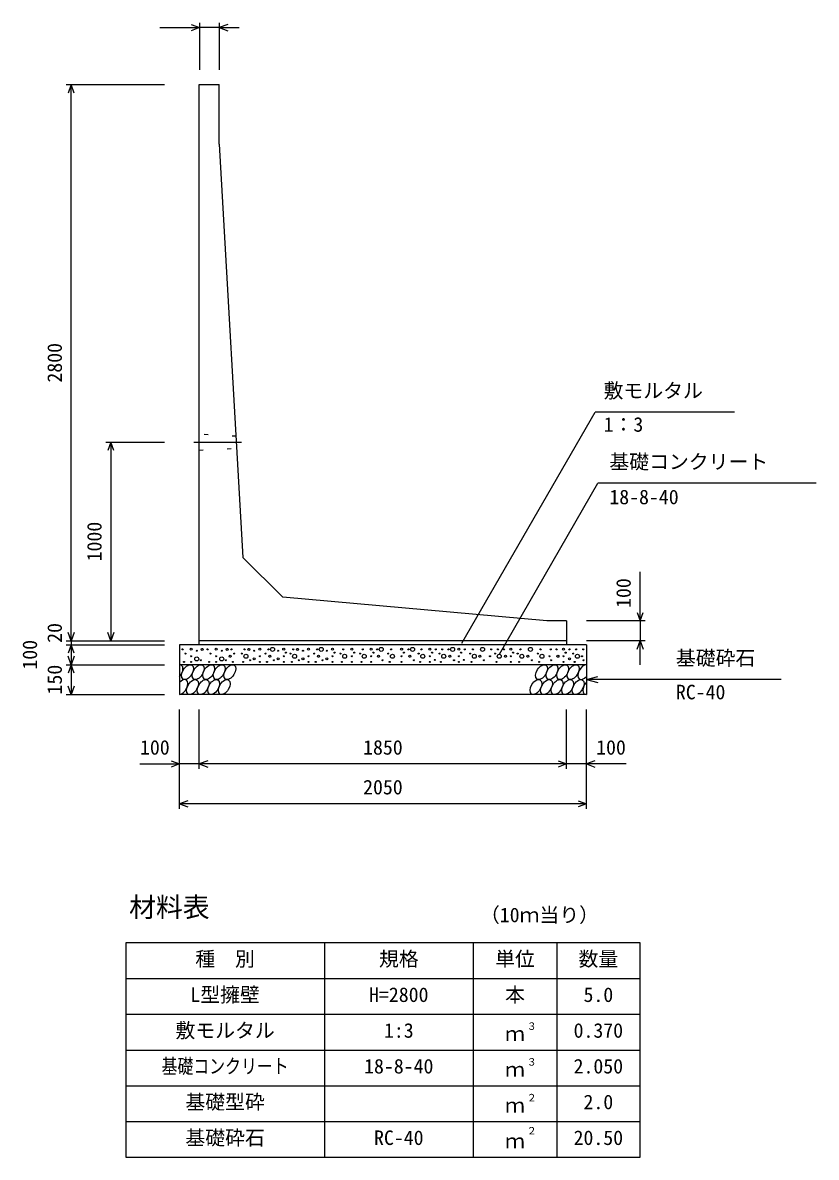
# Model space of a CAD drawing. Units: millimetres, scale not verified. Extents: x -67200 to 67200, y -23760 to 23760.
# Drawn here: x 24248 to 28244, y -5706 to 6 of the extents above; entities that cross this region are included whole.
import ezdxf
from ezdxf.enums import TextEntityAlignment as Align

# ---------------------------------------------------------------- set-up
doc = ezdxf.new("R2010")
doc.units = ezdxf.units.MM
doc.header["$LTSCALE"] = 80
doc.linetypes.add('CHAIN1', pattern=[8, 5, -1, 1, -1])
doc.linetypes.add('DOTTED', pattern=[1.75, 0.25, -1.5])
for name, color, linetype, lineweight in [('0-0_CENTER', 7, 'CHAIN1', 25), ('0-1_DIM', 7, 'Continuous', 25), ('0-3_HATCH', 6, 'Continuous', 25), ('0-4_HYO', 3, 'Continuous', 25), ('0-5_HYO2', 4, 'Continuous', 25), ('0-6_OUTLINE', 1, 'Continuous', 25), ('0-7_OUTLINE2', 4, 'DOTTED', 25), ('0-8_TXT', 7, 'Continuous', 25)]:
    doc.layers.add(name, color=color, linetype=linetype, lineweight=lineweight)
doc.styles.add('ＭＳ ゴシック', font='')
doc.styles.get('ＭＳ ゴシック').set_extended_font_data('MS Gothic')

msp = doc.modelspace()

# ---------------------------------------------------------------- linework, layer by layer
at = {"layer": '0-0_CENTER'}
msp.add_line((25109.1, -2105.79), (25350.23, -2105.79), dxfattribs=at)
at = {"layer": '0-1_DIM'}
for p, q in [((25137.68, 6.1), (25137.68, -230.79)), ((25237.68, 6.1), (25237.68, -230.79)), ((24938.13, -18.9), (25137.68, -18.9)), ((25237.68, -18.9), (25137.68, -18.9)), ((25237.68, -18.9), (25337.68, -18.9)), ((24466.96, -305.79), (24961.96, -305.79)), ((24491.96, -3105.79), (24491.96, -305.79)), ((26459.11, -3117.69), (27130.38, -1955.01)), ((27832.79, -1955.01), (27130.38, -1955.01)), ((24666.96, -2105.79), (24961.96, -2105.79)), ((24691.96, -2105.79), (24691.96, -3105.79)), ((26648.59, -3172.08), (27144.86, -2312.52)), ((28244.4, -2312.52), (27144.86, -2312.52)), ((27356.96, -3005.79), (27356.96, -2758.1)), ((27381.96, -3005.79), (27086.96, -3005.79)), ((27356.96, -3005.79), (27356.96, -3105.79)), ((24466.96, -3105.79), (24961.96, -3105.79)), ((24466.96, -3125.79), (24961.96, -3125.79)), ((24491.96, -3105.79), (24491.96, -3125.79)), ((24491.96, -3125.79), (24491.96, -3225.79)), ((27381.96, -3105.79), (27086.96, -3105.79)), ((27356.96, -3225.79), (27356.96, -3105.79)), ((24466.96, -3225.79), (24961.96, -3225.79)), ((24491.96, -3225.79), (24491.96, -3375.79)), ((27086.96, -3300.79), (27144.92, -3285.26)), ((28067.28, -3300.79), (27086.96, -3300.79)), ((27086.96, -3300.79), (27144.92, -3316.32)), ((24466.96, -3375.79), (24961.96, -3375.79)), ((25036.96, -3950.79), (25036.96, -3450.79)), ((25136.96, -3750.79), (25136.96, -3450.79)), ((26986.96, -3750.79), (26986.96, -3450.79)), ((26986.96, -3750.79), (26986.96, -3450.79)), ((27086.96, -3950.79), (27086.96, -3450.79)), ((24837.42, -3725.79), (25036.96, -3725.79)), ((25136.96, -3725.79), (25036.96, -3725.79)), ((26986.96, -3725.79), (25136.96, -3725.79)), ((27086.96, -3725.79), (26986.96, -3725.79)), ((27286.51, -3725.79), (27086.96, -3725.79)), ((27086.96, -3925.79), (25036.96, -3925.79))]:
    msp.add_line(p, q, dxfattribs=at)
for points in [[(25095.39, -3.51), (25137.68, -18.9), (25095.39, -34.29)], [(25279.96, -3.51), (25237.68, -18.9), (25279.96, -34.29)], [(24507.36, -348.08), (24491.96, -305.79), (24476.57, -348.08)], [(24707.36, -2148.08), (24691.96, -2105.79), (24676.57, -2148.08)], [(27341.57, -2963.51), (27356.96, -3005.79), (27372.36, -2963.51)], [(24507.36, -3063.51), (24491.96, -3105.79), (24476.57, -3063.51)], [(24707.36, -3063.51), (24691.96, -3105.79), (24676.57, -3063.51)], [(24507.36, -3168.08), (24491.96, -3125.79), (24476.57, -3168.08)], [(27341.57, -3148.08), (27356.96, -3105.79), (27372.36, -3148.08)], [(24507.36, -3183.51), (24491.96, -3225.79), (24476.57, -3183.51)], [(24507.36, -3268.08), (24491.96, -3225.79), (24476.57, -3268.08)], [(24507.36, -3333.51), (24491.96, -3375.79), (24476.57, -3333.51)], [(24994.68, -3710.4), (25036.96, -3725.79), (24994.68, -3741.18)], [(25179.25, -3710.4), (25136.96, -3725.79), (25179.25, -3741.18)], [(26944.68, -3710.4), (26986.96, -3725.79), (26944.68, -3741.18)], [(27129.25, -3710.4), (27086.96, -3725.79), (27129.25, -3741.18)], [(25079.25, -3910.4), (25036.96, -3925.79), (25079.25, -3941.18)], [(27044.68, -3910.4), (27086.96, -3925.79), (27044.68, -3941.18)]]:
    msp.add_lwpolyline(points, dxfattribs=at)
at = {"layer": '0-3_HATCH'}
for centre, radius in [((25505.92, -3148.62), 10), ((25751.15, -3148.62), 10), ((26053.38, -3148.62), 10), ((26211.04, -3148.62), 10), ((26412.67, -3148.62), 10), ((26563.3, -3148.62), 10), ((26804.95, -3148.62), 10), ((25052.93, -3148.62), 2.5), ((25066.95, -3169.63), 2.5), ((25095.83, -3147.74), 5), ((25095.83, -3183.63), 2.5), ((25123.87, -3196.77), 10), ((25123.87, -3155.62), 2.5), ((25151.9, -3148.62), 5), ((25179.04, -3148.62), 2.5), ((25193.06, -3169.63), 2.5), ((25221.93, -3147.74), 5), ((25221.93, -3183.63), 2.5), ((25249.97, -3196.77), 10), ((25249.97, -3155.62), 2.5), ((25278.01, -3148.62), 5), ((25292.03, -3183.63), 5), ((25299.04, -3148.62), 2.5), ((25313.06, -3169.63), 2.5), ((25350.87, -3169.63), 2.5), ((25371.9, -3183.63), 10), ((25364.89, -3148.62), 2.5), ((25385.92, -3148.62), 5), ((25413.96, -3196.77), 5), ((25413.96, -3155.62), 2.5), ((25442, -3147.74), 5), ((25442, -3183.63), 2.5), ((25470.87, -3169.63), 2.5), ((25484.89, -3148.62), 2.5), ((25491.9, -3183.63), 5), ((25533.96, -3196.77), 5), ((25533.96, -3155.62), 2.5), ((25562, -3147.74), 5), ((25562, -3183.63), 2.5), ((25573.34, -3165.31), 2.5), ((25596.1, -3169.63), 2.5), ((25617.13, -3183.63), 10), ((25610.12, -3148.62), 2.5), ((25631.15, -3148.62), 5), ((25659.18, -3196.77), 5), ((25659.18, -3155.62), 2.5), ((25687.22, -3147.74), 5), ((25687.22, -3183.63), 2.5), ((25716.1, -3169.63), 2.5), ((25730.12, -3148.62), 2.5), ((25737.13, -3183.63), 5), ((25779.18, -3196.77), 5), ((25779.18, -3155.62), 2.5), ((25807.22, -3147.74), 5), ((25807.22, -3183.63), 2.5), ((25818.56, -3165.31), 2.5), ((25848.02, -3169.63), 2.5), ((25869.05, -3183.63), 10), ((25862.04, -3148.62), 2.5), ((25905.66, -3147.74), 5), ((25905.66, -3183.63), 2.5), ((25917, -3165.31), 2.5), ((25946.46, -3169.63), 2.5), ((25967.49, -3183.63), 10), ((25960.48, -3148.62), 2.5), ((26002.65, -3147.74), 5), ((26002.65, -3183.63), 2.5), ((26013.99, -3165.31), 2.5), ((26032.35, -3148.62), 2.5), ((26039.36, -3183.63), 5), ((26088.73, -3169.63), 2.5), ((26109.76, -3183.63), 10), ((26102.75, -3148.62), 2.5), ((26156.04, -3147.74), 5), ((26156.04, -3183.63), 2.5), ((26167.38, -3165.31), 2.5), ((26190.01, -3148.62), 2.5), ((26197.02, -3183.63), 5), ((26241.71, -3169.63), 2.5), ((26262.74, -3183.63), 10), ((26255.73, -3148.62), 2.5), ((26297.9, -3147.74), 5), ((26297.9, -3183.63), 2.5), ((26309.24, -3165.31), 2.5), ((26327.6, -3148.62), 2.5), ((26346.83, -3169.63), 2.5), ((26367.86, -3183.63), 10), ((26360.85, -3148.62), 2.5), ((26391.64, -3148.62), 2.5), ((26398.65, -3183.63), 5), ((26444.43, -3147.74), 5), ((26444.43, -3183.63), 2.5), ((26455.77, -3165.31), 2.5), ((26474.13, -3148.62), 2.5), ((26501.13, -3169.63), 2.5), ((26522.16, -3183.63), 10), ((26515.14, -3148.62), 2.5), ((26549.28, -3183.63), 5), ((26600.96, -3183.63), 2.5), ((26607.39, -3148.62), 2.5), ((26626.63, -3169.63), 2.5), ((26647.66, -3183.63), 10), ((26640.64, -3148.62), 2.5), ((26671.43, -3148.62), 2.5), ((26678.44, -3183.63), 5), ((26705.84, -3147.74), 5), ((26705.84, -3183.63), 2.5), ((26717.18, -3165.31), 2.5), ((26740.3, -3169.63), 2.5), ((26761.33, -3183.63), 10), ((26754.32, -3148.62), 2.5), ((26790.93, -3183.63), 5), ((26841.57, -3169.63), 2.5), ((26862.6, -3183.63), 10), ((26855.59, -3148.62), 2.5), ((26900.62, -3183.63), 2.5), ((26907.06, -3148.62), 2.5), ((26936.43, -3148.62), 2.5), ((26943.44, -3183.63), 5), ((26970.83, -3147.74), 5), ((26970.83, -3183.63), 2.5), ((26982.17, -3165.31), 2.5), ((27001.31, -3195.92), 5), ((27001.14, -3148.62), 2.5), ((27020.35, -3169.63), 2.5), ((27041.38, -3183.63), 10), ((27034.37, -3148.62), 2.5), ((27064.28, -3183.63), 2.5), ((27070.71, -3148.62), 2.5), ((25059.94, -3211.65), 2.5), ((25095.83, -3211.65), 2.5), ((25144.89, -3203.77), 2.5), ((25186.05, -3211.65), 2.5), ((25221.93, -3211.65), 2.5), ((25271, -3203.77), 2.5), ((25306.05, -3211.65), 2.5), ((25357.88, -3211.65), 2.5), ((25392.93, -3203.77), 2.5), ((25442, -3211.65), 2.5), ((25477.88, -3211.65), 2.5), ((25512.93, -3203.77), 2.5), ((25562, -3211.65), 2.5), ((25603.11, -3211.65), 2.5), ((25638.15, -3203.77), 2.5), ((25687.22, -3211.65), 2.5), ((25723.11, -3211.65), 2.5), ((25758.15, -3203.77), 2.5), ((25807.22, -3211.65), 2.5), ((25855.03, -3211.65), 2.5), ((25905.66, -3211.65), 2.5), ((25953.47, -3211.65), 2.5), ((26002.65, -3211.65), 2.5), ((26060.39, -3203.77), 2.5), ((26095.74, -3211.65), 2.5), ((26156.04, -3211.65), 2.5), ((26218.05, -3203.77), 2.5), ((26248.72, -3211.65), 2.5), ((26297.9, -3211.65), 2.5), ((26322.56, -3201.98), 2.5), ((26353.84, -3211.65), 2.5), ((26419.68, -3203.77), 2.5), ((26444.43, -3211.65), 2.5), ((26469.09, -3201.98), 2.5), ((26508.14, -3211.65), 2.5), ((26570.31, -3203.77), 2.5), ((26633.64, -3211.65), 2.5), ((26705.84, -3211.65), 2.5), ((26747.31, -3211.65), 2.5), ((26811.96, -3203.77), 2.5), ((26848.58, -3211.65), 2.5), ((26908.97, -3203.77), 2.5), ((26970.83, -3211.65), 2.5), ((27027.36, -3211.65), 2.5), ((27072.62, -3203.77), 2.5)]:
    msp.add_circle(centre, radius, dxfattribs=at)
for centre, start_param, end_param in [((25024.6, -3263.3), 4.385593, 6.6745444), ((27073.11, -3263.3), 0.3357715, 4.4411806), ((25049.92, -3338.29), 3.5111464, 7.548991), ((27098.43, -3338.29), 1.2110787, 3.5658734)]:
    msp.add_ellipse(centre, major_axis=(21.81, 35.31), ratio=0.5792, start_param=start_param, end_param=end_param, dxfattribs=at)
for centre in [(25077.81, -3263.3), (25131.02, -3263.3), (25184.23, -3263.3), (25237.43, -3263.3), (25290.64, -3263.3), (26860.27, -3263.3), (26913.48, -3263.3), (26966.69, -3263.3), (27019.9, -3263.3), (25103.13, -3338.29), (25156.34, -3338.29), (25209.55, -3338.29), (25262.76, -3338.29), (26832.38, -3338.29), (26885.59, -3338.29), (26938.8, -3338.29), (26992.01, -3338.29), (27045.22, -3338.29)]:
    msp.add_ellipse(centre, major_axis=(21.81, 35.31), ratio=0.5792, dxfattribs=at)
at = {"layer": '0-4_HYO'}
for p, q in [((25766.96, -4625.79), (25766.96, -5705.79)), ((26516.96, -4625.79), (26516.96, -5705.79)), ((26936.96, -4625.79), (26936.96, -5705.79)), ((24766.96, -4805.79), (27356.96, -4805.79))]:
    msp.add_line(p, q, dxfattribs=at)
msp.add_lwpolyline([(24766.96, -5705.79), (27356.96, -5705.79), (27356.96, -4625.79), (24766.96, -4625.79)], close=True, dxfattribs=at)
at = {"layer": '0-5_HYO2'}
for p, q in [((24766.96, -4985.79), (27356.96, -4985.79)), ((24766.96, -5165.79), (27356.96, -5165.79)), ((24766.96, -5345.79), (27356.96, -5345.79)), ((24766.96, -5525.79), (27356.96, -5525.79))]:
    msp.add_line(p, q, dxfattribs=at)
at = {"layer": '0-6_OUTLINE'}
for p, q in [((25136.96, -305.79), (25236.96, -305.79)), ((25136.96, -3125.79), (25136.96, -305.79)), ((25236.96, -605.79), (25236.96, -305.79)), ((25236.96, -605.79), (25356.96, -2685.79)), ((25556.96, -2885.79), (25356.96, -2685.79)), ((26886.96, -3005.79), (25556.96, -2885.79)), ((26986.96, -3005.79), (26886.96, -3005.79)), ((26986.96, -3005.79), (26986.96, -3125.79)), ((27086.96, -3125.79), (25036.96, -3125.79)), ((25036.96, -3125.79), (25036.96, -3375.79)), ((26986.96, -3105.79), (25136.96, -3105.79)), ((27086.96, -3125.79), (27086.96, -3375.79)), ((27086.96, -3225.79), (25036.96, -3225.79)), ((27086.96, -3375.79), (25036.96, -3375.79))]:
    msp.add_line(p, q, dxfattribs=at)
at = {"layer": '0-7_OUTLINE2'}
for p, q in [((25321.77, -2075.79), (25136.96, -2065.79)), ((25136.96, -2145.79), (25325.23, -2135.79))]:
    msp.add_line(p, q, dxfattribs=at)

# ---------------------------------------------------------------- texts
at = {"layer": '0-1_DIM', "style": 'ＭＳ ゴシック'}
for s, p in [('2800', (24466.96, -1805.79)), ('1000', (24666.96, -2705.79)), ('100', (27331.96, -2940.15)), ('20', (24466.96, -3115.73)), ('100', (24341.96, -3250.79)), ('150', (24466.96, -3375.79))]:
    msp.add_text(s, height=73.31, rotation=90, dxfattribs=at).set_placement(p, align=Align.BOTTOM_LEFT)
for s, p in [('敷モルタル', (27173.23, -1905.01)), ('1：3', (27173.23, -2075.13)), ('基礎コンクリート', (27202.12, -2262.52)), ('18-8-40', (27202.12, -2440.15)), ('基礎砕石', (27537.22, -3250.79)), ('RC-40', (27537.22, -3422.17)), ('100', (24838.32, -3700.79)), ('1850', (25961.96, -3700.79)), ('100', (27135.6, -3700.79)), ('2050', (25961.96, -3900.79))]:
    msp.add_text(s, height=73.31, dxfattribs=at).set_placement(p, align=Align.BOTTOM_LEFT)
at = {"layer": '0-8_TXT', "style": 'ＭＳ ゴシック'}
for s, height, p in [('材料表', 98.97, (24783.63, -4525.79)), ('（10ｍ当り）', 73.31, (26550.3, -4544.13)), ('種\u3000別', 73.31, (25116.96, -4765.79)), ('規格', 73.31, (26041.96, -4765.79)), ('単位', 73.31, (26626.96, -4765.79)), ('数量', 73.31, (27046.96, -4765.79)), ('L型擁壁', 73.31, (25091.96, -4945.79)), ('H=2800', 73.31, (25991.96, -4945.79)), ('本', 73.31, (26676.96, -4945.79)), ('5.0', 73.31, (27071.96, -4945.79)), ('敷モルタル', 73.31, (25016.96, -5125.79)), ('1:3', 73.31, (26066.96, -5125.79)), ('ｍ', 73.31, (26676.96, -5142.46)), ('３', 36.66, (26786.2, -5075.18)), ('0.370', 73.31, (27021.96, -5125.79)), ('18-8-40', 73.31, (25966.96, -5305.79)), ('ｍ', 73.31, (26676.96, -5322.46)), ('３', 36.66, (26786.2, -5255.18)), ('2.050', 73.31, (27021.96, -5305.79)), ('基礎型砕', 73.31, (25066.96, -5485.79)), ('ｍ', 73.31, (26676.96, -5502.46)), ('２', 36.66, (26786.2, -5435.18)), ('2.0', 73.31, (27071.96, -5485.79)), ('基礎砕石', 73.31, (25066.96, -5665.79)), ('RC-40', 73.31, (26016.96, -5665.79)), ('２', 36.66, (26786.2, -5601.85)), ('20.50', 73.31, (27021.96, -5665.79)), ('ｍ', 73.31, (26676.96, -5682.46))]:
    msp.add_text(s, height=height, dxfattribs=at).set_placement(p, align=Align.BOTTOM_LEFT)
at = {"layer": '0-8_TXT', "style": 'ＭＳ ゴシック', "width": 0.8}
msp.add_text('基礎コンクリート', height=73.31, dxfattribs=at).set_placement((24946.96, -5305.79), align=Align.BOTTOM_LEFT)

doc.saveas('drawing.dxf')
